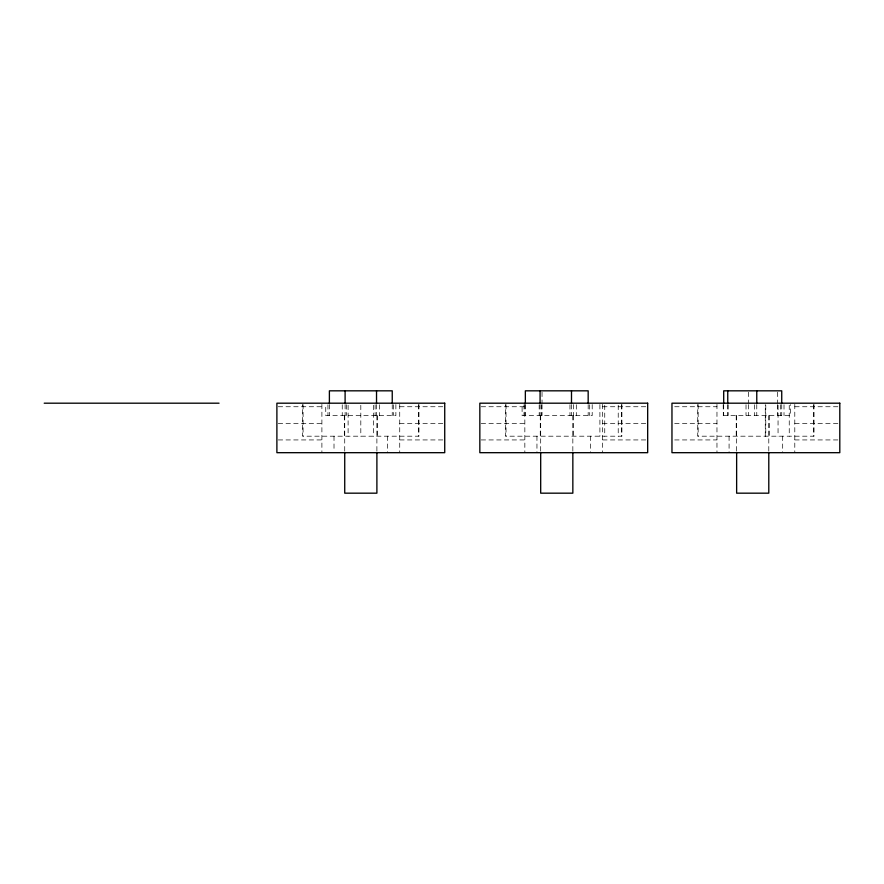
<?xml version="1.0" encoding="UTF-8"?>
<svg xmlns="http://www.w3.org/2000/svg" width="884" height="884" viewBox="0 0 884 884"><rect width="100%" height="100%" fill="white"/><g stroke="black" fill="none" stroke-linecap="round" stroke-linejoin="round"><path stroke-width="0.66" stroke-dasharray="4.42 3.31" d="M765.268 436.188L765.279 404.574M278.261 406.739L321.898 406.739M399.734 406.739L443.37 406.739M481.194 406.739L524.842 406.739M602.667 406.739L646.314 406.739M674.691 406.739L716.968 406.739M794.793 406.739L838.441 406.739M723.189 415.568L790.473 415.568L790.473 404.574M278.261 423.337L321.898 423.337M399.734 423.337L443.37 423.337M481.194 423.337L524.842 423.337M602.667 423.337L646.314 423.337M674.691 423.337L716.968 423.337M794.793 423.337L838.441 423.337M278.261 439.934L321.898 439.934M399.734 439.934L443.37 439.934M481.194 439.934L524.842 439.934M602.667 439.934L646.314 439.934M674.691 439.934L716.968 439.934M794.793 439.934L838.441 439.934M814.031 404.574L814.031 436.188L697.73 436.188L697.73 404.574M813.611 404.574L813.611 436.188M794.793 404.375L794.793 452.685M789.246 405.259L789.246 436.188M784.009 404.739L784.009 415.568M782.683 436.188L782.683 452.685M781.732 404.574L781.732 415.568M780.318 404.739L780.318 415.568M778.053 405.259L778.053 436.188M777.677 392.198L777.677 403.192M777.677 404.574L777.677 415.568M769.213 415.568L769.213 436.188M768.793 415.568L768.793 450.973M765.776 405.259L765.776 436.188M756.77 404.574L756.77 415.568M754.505 404.739L754.505 415.568M748.66 392.198L748.66 403.192M748.66 404.574L748.66 415.568M746.019 404.739L746.019 415.568M736.637 415.568L736.637 450.973M736.217 415.568L736.217 436.188M729.079 436.188L729.079 452.685M728.118 404.739L728.118 415.568M727.753 404.574L727.753 415.568M723.698 404.574L723.698 415.568M723.189 404.574L723.322 415.568M716.968 404.375L716.968 452.685M698.15 404.574L698.15 436.188M621.905 404.574L621.905 436.188L505.604 436.188L505.604 404.574M621.496 404.574L621.496 436.188M618.225 405.259L618.225 436.188M604.744 405.259L604.744 436.188M602.667 404.375L602.667 452.685M599.904 404.574L599.904 436.188M592.192 404.574L592.192 415.568L522.101 415.568L522.101 404.574M590.556 436.188L590.556 452.685M589.694 404.739L589.694 415.568M588.169 404.574L588.169 415.568M576.302 404.739L576.302 415.568M573.451 404.574L573.451 415.568M573.263 415.568L573.263 436.188M572.843 415.568L572.843 450.973M571.495 404.574L571.495 415.568M569.97 404.739L569.97 415.568M542.036 392.198L542.036 403.192M542.036 404.574L542.036 415.568M541.417 404.739L541.417 415.568M540.688 415.568L540.688 450.973M540.268 415.568L540.268 436.188M540.08 404.574L540.08 415.568M539.185 404.739L539.185 415.568M536.953 436.188L536.953 452.685M525.35 404.574L525.35 415.568M524.842 404.375L524.842 452.685M524.013 404.739L524.013 415.568M506.024 404.574L506.024 436.188M418.961 404.574L418.961 436.188L302.671 436.188L302.671 404.574M418.552 404.574L418.552 436.188M399.734 404.375L399.734 452.685M395.877 404.574L395.877 415.568L325.743 415.568L325.743 404.574M393.667 404.739L393.667 415.568M392.242 404.574L392.242 415.568M387.623 436.188L387.623 452.685M379.391 404.739L379.391 415.568M377.313 415.568L377.313 436.188M376.893 415.568L376.893 450.973M376.529 404.574L376.529 415.568M375.103 404.739L375.103 415.568M373.523 405.259L373.523 436.188M360.816 405.259L360.816 436.188M348.108 405.259L348.108 436.188M346.528 404.739L346.528 415.568M345.103 404.574L345.103 415.568M344.727 415.568L344.727 450.973M344.318 415.568L344.318 436.188M342.241 404.739L342.241 415.568M334.008 436.188L334.008 451.315M329.389 404.574L329.389 415.568M327.953 404.739L327.953 415.568M321.898 404.375L321.898 452.685M303.079 404.574L303.079 436.188"/><path stroke-width="1.33" d="M44.2 403.192L219.044 403.192M781.732 403.192L781.732 390.827L723.698 390.827L723.698 403.192M768.793 452.332L768.793 493.173L736.637 493.173L736.637 452.332M756.77 390.827L756.77 403.192M727.753 390.827L727.753 403.192M588.169 403.192L588.169 390.827L525.35 390.827L525.35 403.192M572.843 452.332L572.843 493.173L540.688 493.173L540.688 452.332M571.495 390.827L571.495 403.192M540.08 390.827L540.08 403.192M392.242 403.192L392.242 390.827L329.389 390.827L329.389 403.192M376.893 452.332L376.893 493.173L344.727 493.173L344.727 452.332M376.529 390.827L376.529 403.192M345.103 390.827L345.103 403.192M444.729 403.192L276.891 403.192L276.891 452.685L444.729 452.685L444.729 403.192M647.674 403.192L479.835 403.192L479.835 452.685L647.674 452.685L647.674 403.192M839.8 403.192L671.962 403.192L671.962 452.685L839.8 452.685L839.8 403.192"/></g></svg>
